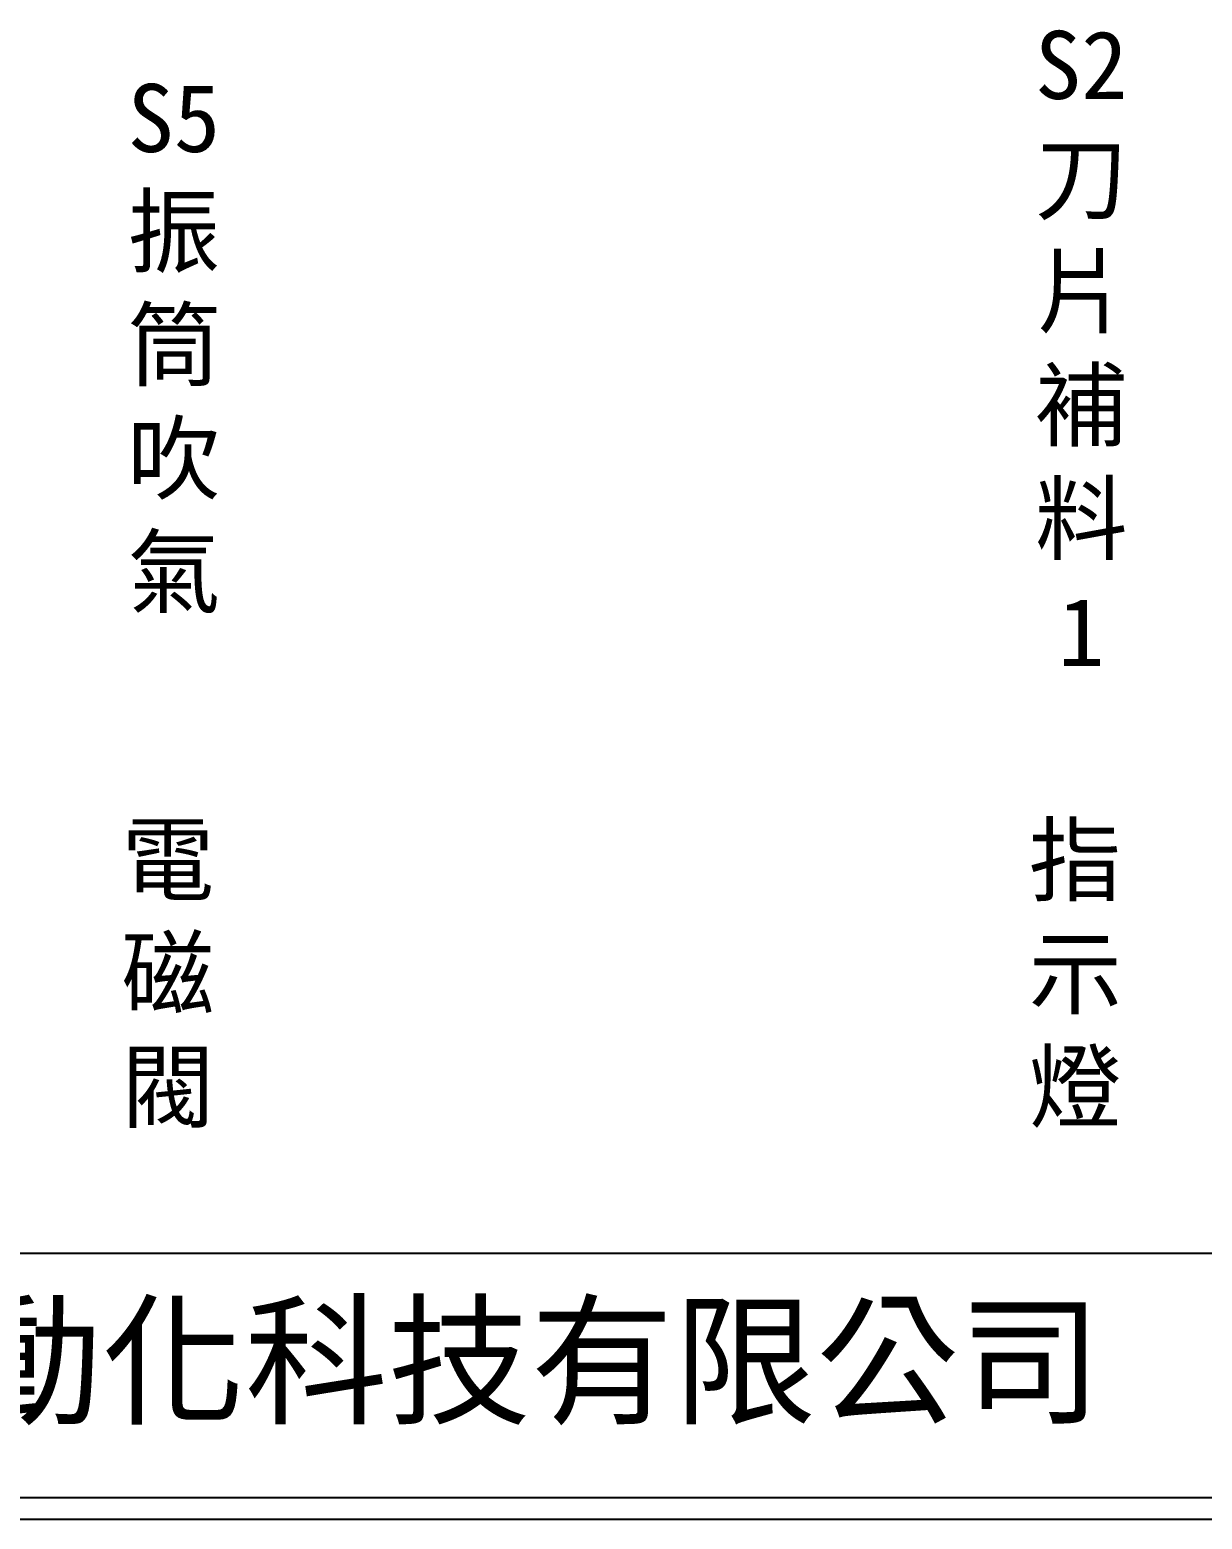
# Model space of a CAD drawing. Extents: x 889 to 1176, y 251 to 455.
# Drawn here: x 956.3 to 1023.5, y 251.2 to 336.6 of the extents above; entities that cross this region are included whole.
import ezdxf

# ---------------------------------------------------------------- set-up
doc = ezdxf.new("R2010")
doc.units = 0
doc.layers.add('圖框層', color=7, linetype='CONTINUOUS')
doc.layers.add('標尺寸層', color=3, linetype='CONTINUOUS')
doc.styles.add('CNS', font='romanc.shx', dxfattribs={"bigfont": 'chineset.shx'})
doc.styles.add('STSL', font='kaiu.ttf')

msp = doc.modelspace()

# ---------------------------------------------------------------- linework, layer by layer
at = {"layer": '圖框層', "color": 7}
for p, q in [((890.321, 266.445), (1174.821, 266.445)), ((890.321, 252.445), (1174.821, 252.445)), ((889.071, 251.195), (1176.071, 251.195))]:
    msp.add_line(p, q, dxfattribs=at)

# ---------------------------------------------------------------- texts
at = {"layer": '圖框層', "color": 7, "style": 'STSL'}
msp.add_text('泓陞自動化科技有限公司', height=6, dxfattribs=at).set_placement((927.675, 257.271))
at = {"layer": '標尺寸層', "color": 7, "char_height": 3.9, "attachment_point": 5, "style": 'CNS'}
for s, insert, width in [('{\\fDFKai-SB|b0|i0|c136|p65;S2刀片補料1}', (1016.524, 318.286), 2.84806), ('{\\fDFKai-SB|b0|i0|c136|p65;S5振筒吹氣}', (964.524, 318.286), 2.84806), ('{\\fDFKai-SB|b0|i0|c136|p65;電磁閥}', (964.179, 282.274), 8.6627), ('{\\fDFKai-SB|b0|i0|c136|p65;指示燈}', (1016.179, 282.274), 8.6627)]:
    msp.add_mtext(s, dxfattribs=dict(at, insert=insert, width=width))

doc.saveas('drawing.dxf')
